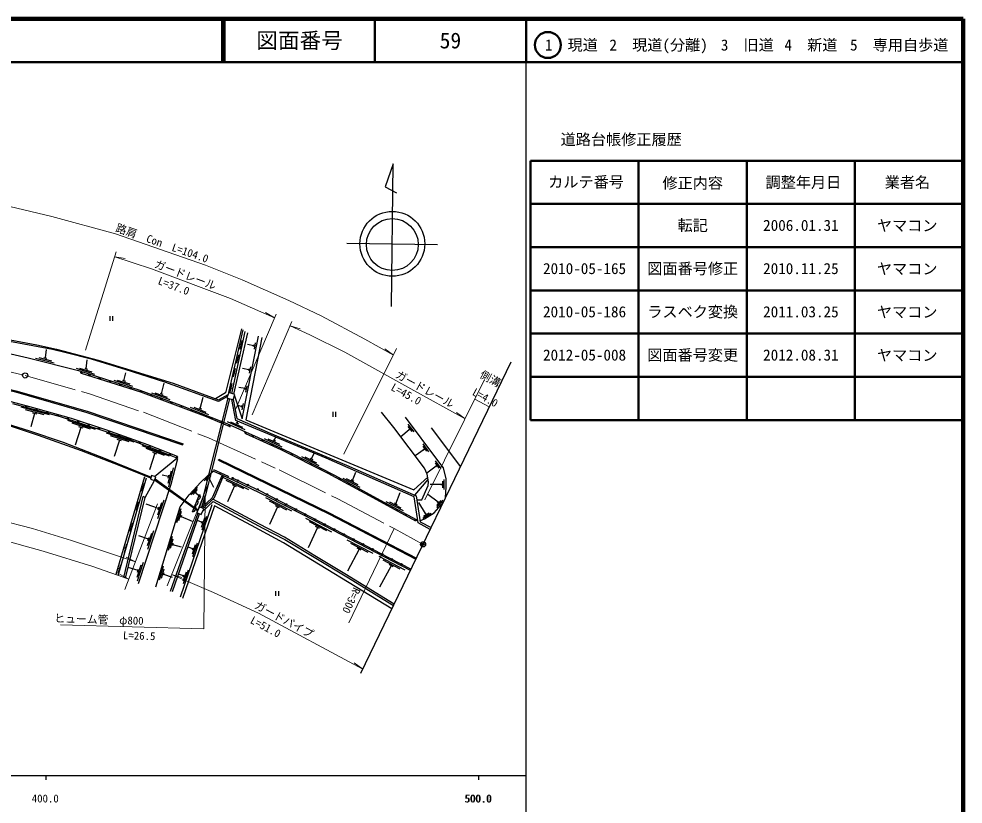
# Model space of a CAD drawing. Units: millimetres at full size, sheet at 1:1000; details may follow other scales. Extents: x 40000 to 680000, y 20000 to 380000.
# Drawn here: x 461748 to 680000, y 198357 to 380000 of the extents above; entities that cross this region are included whole.
import ezdxf
from ezdxf.enums import TextEntityAlignment as Align

# ---------------------------------------------------------------- set-up
doc = ezdxf.new("R2010")
doc.units = ezdxf.units.MM
doc.header["$LTSCALE"] = 1000
doc.header["$PDMODE"] = 32
doc.header["$PDSIZE"] = 500
doc.linetypes.add('CHAIN', pattern=[18.5, 12, -1.5, 3.5, -1.5])
for name, color, linetype, lineweight in [('M-BGD', 7, 'Continuous', 25), ('M-BMK', 2, 'CHAIN', 13), ('M-BMK-OTRS', 5, 'Continuous', 25), ('M-BMK-SRVR', 3, 'Continuous', 25), ('M-STR-HTXT', 7, 'Continuous', 13), ('M-TTL', 2, 'Continuous', 140), ('M-TTL-BAND', 7, 'Continuous', 25), ('M-TTL-FRAM', 2, 'Continuous', 50), ('M-TTL-LINE', 7, 'Continuous', 50)]:
    doc.layers.add(name, color=color, linetype=linetype, lineweight=lineweight)
doc.layers.add('M-OTRS', color=6, linetype='Continuous')
doc.layers.add('M-TTL-TXT', color=7, linetype='Continuous')
doc.styles.add('ＭＳ ゴシック', font='')
doc.styles.get('ＭＳ ゴシック').set_extended_font_data('MS Gothic')

msp = doc.modelspace()

# ---------------------------------------------------------------- linework, layer by layer
at = {"layer": 'M-BGD'}
for p, q in [((482753, 311269), (482753, 310151)), ((483420, 311269), (483420, 310151)), ((510276, 293589), (513622, 308078)), ((510981, 293332), (514023, 307694)), ((514567, 307374), (511384, 293186)), ((513254, 305573), (512804, 303624)), ((467885, 301570), (468162, 303500)), ((513029, 304599), (513351, 304524)), ((516035, 304390), (514564, 304683)), ((516000, 304218), (516069, 304562)), ((516182, 303596), (516475, 305067)), ((465557, 301546), (469916, 300431)), ((466358, 301651), (469264, 300907)), ((467546, 301657), (468224, 301483)), ((512494, 302281), (512044, 300333)), ((512269, 301307), (512651, 301219)), ((474962, 299180), (479250, 297815)), ((475768, 299238), (478626, 298328)), ((476955, 299175), (477622, 298963)), ((477288, 299069), (477551, 301124)), ((511762, 299113), (511312, 297164)), ((514932, 298854), (513461, 299147)), ((514898, 298682), (514966, 299025)), ((515080, 298059), (515373, 299530)), ((486021, 296289), (486476, 298121)), ((511537, 298139), (511977, 298037)), ((483695, 296400), (487983, 295035)), ((484500, 296459), (487359, 295549)), ((485687, 296396), (486354, 296183)), ((494722, 293289), (495291, 295745)), ((510955, 295619), (510505, 293671)), ((510730, 294645), (511234, 294529)), ((514059, 294471), (512588, 294764)), ((514025, 294300), (514093, 294643)), ((514207, 293677), (514500, 295148)), ((492403, 293502), (496627, 291950)), ((493210, 293525), (496026, 292491)), ((494393, 293410), (495050, 293169)), ((503666, 289886), (504356, 292530)), ((510276, 293589), (509832, 292367)), ((511686, 293076), (510276, 293589)), ((511242, 291855), (511686, 293076)), ((504394, 269614), (510084, 292275)), ((510430, 292150), (504805, 269480)), ((509832, 292367), (511242, 291855)), ((513241, 290362), (512328, 290544)), ((513207, 290190), (513275, 290534)), ((513389, 289568), (513682, 291039)), ((468793, 288377), (462281, 290153)), ((467628, 288384), (463287, 289568)), ((465379, 288686), (464532, 285620)), ((465885, 288548), (464872, 288824)), ((501353, 290155), (505539, 288501)), ((502161, 290158), (504951, 289056)), ((503341, 290015), (503992, 289758)), ((534291, 289097), (534291, 287979)), ((534958, 289097), (534958, 287979)), ((479465, 285010), (473052, 287119)), ((478302, 285077), (474027, 286482)), ((509887, 286832), (513991, 284986)), ((510694, 286798), (513430, 285568)), ((511866, 286600), (512504, 286313)), ((512185, 286457), (512394, 286920)), ((553142, 284489), (551699, 286215)), ((476071, 285494), (474732, 281422)), ((476570, 285330), (475572, 285658)), ((488376, 282081), (481964, 284189)), ((551960, 284967), (550032, 283354)), ((552671, 284584), (551709, 285734)), ((552072, 284832), (551848, 285101)), ((557066, 285412), (563809, 276379)), ((487214, 282147), (482939, 283552)), ((484982, 282565), (483747, 278807)), ((485481, 282401), (484484, 282729)), ((499593, 281459), (499687, 281736)), ((518474, 282937), (522537, 281004)), ((519280, 282886), (521989, 281597)), ((520447, 282662), (521079, 282362)), ((520763, 282512), (521119, 283260)), ((556535, 279833), (555231, 281667)), ((496536, 278857), (490232, 281270)), ((495379, 278979), (491176, 280587)), ((493170, 279503), (491962, 275650)), ((493660, 279315), (492680, 279691)), ((529351, 278257), (530012, 279545)), ((555394, 280402), (553344, 278946)), ((556073, 279965), (555204, 281187)), ((555495, 280260), (555293, 280545)), ((493061, 274147), (498240, 278398)), ((507863, 277887), (507979, 278126)), ((527076, 278752), (531079, 276696)), ((527880, 278676), (530548, 277305)), ((529040, 278417), (529663, 278098)), ((558918, 276106), (558039, 277322)), ((559381, 275978), (558063, 277801)), ((496266, 272580), (497012, 275486)), ((496370, 271779), (497490, 276138)), ((510167, 274169), (506811, 275666)), ((508239, 275029), (508101, 274720)), ((538888, 273250), (539608, 275158)), ((558236, 276538), (556016, 274933)), ((558338, 276396), (558133, 276680)), ((490799, 274031), (484192, 251436)), ((484718, 251253), (491246, 273829)), ((492425, 274361), (492138, 273508)), ((492138, 273508), (493086, 273189)), ((493373, 274042), (492425, 274361)), ((493086, 273189), (493373, 274042)), ((503019, 266167), (493124, 273303)), ((493229, 273616), (503137, 266425)), ((496348, 274108), (494896, 274481)), ((496261, 273769), (496436, 274447)), ((506181, 274730), (504551, 273179)), ((506116, 274254), (505030, 273220)), ((505906, 273640), (505653, 273399)), ((505780, 273520), (506706, 271704)), ((514888, 271054), (508805, 273979)), ((513744, 271271), (509689, 273221)), ((510167, 274169), (510029, 273860)), ((536624, 273796), (540579, 271649)), ((537427, 273702), (540063, 272271)), ((538580, 273417), (539196, 273083)), ((553245, 269833), (556339, 273473)), ((559746, 271536), (559746, 273036)), ((560046, 271161), (560046, 273411)), ((490476, 271670), (490140, 271775)), ((490179, 270715), (490773, 272625)), ((503009, 271583), (501479, 269933)), ((502974, 271104), (501954, 270004)), ((511586, 271976), (510005, 268297)), ((512059, 271748), (511113, 272203)), ((559446, 272286), (556849, 272255)), ((559446, 272111), (559446, 272461)), ((486040, 250794), (490484, 269479)), ((490914, 269315), (490484, 269479)), ((493899, 264441), (495309, 268715)), ((501902, 265977), (503512, 270013)), ((502803, 270478), (502565, 270222)), ((502684, 270350), (503783, 269330)), ((524818, 266089), (518819, 269183)), ((548849, 267858), (549908, 270433)), ((558633, 268192), (556249, 269999)), ((558344, 266950), (559826, 268643)), ((558365, 267430), (559353, 268559)), ((489213, 267301), (488862, 267406)), ((488927, 266343), (489499, 268259)), ((494034, 266766), (491164, 267713)), ((493849, 265248), (494789, 268096)), ((493925, 266434), (494144, 267098)), ((499163, 266692), (498185, 263461)), ((499129, 246271), (506436, 267643)), ((503473, 267157), (502848, 265794)), ((504472, 266699), (503473, 267157)), ((503847, 265336), (504472, 266699)), ((521544, 267103), (519678, 263052)), ((523681, 266338), (519682, 268401)), ((522010, 266862), (521077, 267344)), ((546583, 268396), (550545, 266263)), ((547386, 268305), (550027, 266883)), ((548540, 268024), (549157, 267692)), ((555770, 265594), (554155, 268091)), ((558518, 268060), (558749, 268323)), ((503132, 265663), (496749, 247540)), ((497244, 247525), (503522, 265484)), ((499287, 266066), (498635, 263913)), ((499324, 265154), (499172, 264651)), ((499248, 264903), (501795, 263833)), ((502848, 265794), (503847, 265336)), ((503977, 262424), (504705, 264553)), ((504079, 261794), (505171, 264988)), ((534068, 261305), (528077, 264416)), ((555143, 264484), (557042, 265691)), ((555298, 264938), (556564, 265743)), ((555623, 265500), (555918, 265688)), ((487809, 262461), (487451, 262579)), ((487496, 261511), (488123, 263410)), ((504057, 263585), (502987, 263951)), ((503972, 263337), (504142, 263834)), ((530796, 262328), (528585, 257675)), ((532931, 261557), (528937, 263631)), ((531262, 262086), (530330, 262570)), ((491697, 259683), (489443, 260426)), ((491512, 258164), (492452, 261013)), ((491562, 257358), (492972, 261631)), ((491588, 259350), (491807, 260015)), ((497208, 260237), (496230, 257007)), ((486427, 257536), (486010, 257651)), ((486160, 256572), (486694, 258500)), ((497332, 259612), (496680, 257458)), ((497369, 258699), (497217, 258197)), ((497293, 258448), (499280, 257847)), ((501952, 257430), (500840, 257810)), ((501868, 257181), (502037, 257678)), ((501872, 256268), (502600, 258397)), ((501974, 255639), (503066, 258832)), ((543644, 256333), (537653, 259443)), ((542507, 256585), (538513, 258659)), ((540838, 257114), (539906, 257597)), ((540372, 257355), (537736, 252278)), ((551046, 252489), (545055, 255600)), ((484724, 251808), (485309, 253721)), ((489097, 250845), (490037, 253694)), ((489147, 250039), (490557, 254312)), ((495127, 253365), (494149, 250135)), ((547774, 253512), (545087, 248513)), ((549909, 252741), (545915, 254815)), ((548240, 253270), (547308, 253754)), ((485017, 252764), (484616, 252887)), ((489282, 252364), (487015, 253112)), ((489173, 252031), (489392, 252696)), ((495251, 252740), (494599, 250587)), ((495288, 251828), (495136, 251325)), ((495212, 251576), (497162, 250824)), ((499809, 251160), (498653, 251555)), ((499724, 250912), (499894, 251408)), ((499729, 249998), (500457, 252127)), ((499831, 249369), (500923, 252563)), ((521090, 247636), (521090, 246518)), ((521757, 247636), (521757, 246518))]:
    msp.add_line(p, q, dxfattribs=at)
for points in [[(509937, 292654), (507879, 291496), (495501, 295979), (486319, 298898), (478771, 301176), (472350, 302828), (469524, 303510), (458313, 305586), (446564, 307676), (440961, 308512), (438332, 308611), (437617, 308784), (436567, 309542), (436002, 310637), (435860, 311360), (436081, 312246)], [(441196, 309779), (440399, 306728), (448785, 305024), (463906, 301616), (475504, 298649), (489708, 294128), (499089, 290682), (509827, 286440), (517044, 283194), (524439, 279675), (534663, 274425), (545230, 268690), (553601, 264184)], [(441070, 308980), (454728, 306697), (465913, 304563), (470442, 303629), (480105, 301085), (497382, 295709), (507857, 291858), (510108, 293127)], [(513225, 308320), (509481, 293475), (507169, 292111)], [(511587, 292803), (513330, 287489), (517140, 306620)], [(517913, 306271), (514170, 287273), (553039, 271032), (556250, 274002)], [(337668, 299866), (352067, 301618), (368029, 302893), (381971, 303368), (396506, 303221), (408498, 302530), (420691, 301477), (436487, 299172), (448858, 296871), (461063, 293986), (477511, 289236), (499687, 281736)], [(337703, 299576), (352096, 301327), (368045, 302601), (381975, 303077), (396497, 302929), (408477, 302239), (420657, 301187), (436439, 298884), (448798, 296585), (460989, 293704), (477423, 288958), (499593, 281459)], [(498386, 278749), (491544, 281485), (481821, 284950), (473906, 287560), (464298, 290296), (455232, 292621), (444839, 294902), (435872, 296626), (428728, 297810), (424758, 298329), (418432, 299090), (409579, 299831), (401861, 300267), (392513, 300470), (384623, 300456), (375915, 300311), (367470, 299933), (359664, 299512), (351189, 298625), (342075, 297405), (337062, 296736)], [(476151, 298044), (489868, 293697), (504626, 288206), (510531, 285745), (510531, 285551)], [(492215, 273738), (485155, 276608), (476220, 280072), (466308, 283656), (460500, 285552), (453501, 287649), (446806, 289297), (438841, 291093), (426475, 292932)], [(426537, 293286), (439490, 291293), (452476, 288273), (456048, 287276), (464238, 284708), (471980, 282064), (481664, 278319), (492307, 274012)], [(489377, 249399), (496946, 272339), (498478, 278302), (493857, 280178), (486614, 282951), (471405, 287951), (460323, 290974)], [(556841, 261915), (554018, 263404), (553126, 269474), (532807, 278377), (513757, 286337), (511925, 287121), (510938, 291965)], [(511289, 291985), (512105, 287534), (519813, 284185), (537461, 276785), (553568, 269690), (554483, 263640), (557032, 262310)], [(553714, 268726), (554856, 268762), (556362, 272038), (556436, 272893), (556141, 274652), (555518, 276054), (548410, 285511), (545571, 289005)], [(560344, 269185), (560513, 271761), (560544, 273593), (559876, 276123), (558572, 277864), (551080, 287836)], [(514097, 284122), (522303, 280357), (533192, 274914), (543544, 269284), (553459, 263920)], [(507863, 277887), (533373, 265493), (553503, 254987)], [(507979, 278126), (533493, 265730), (553618, 255226)], [(493413, 248611), (499024, 267138), (501099, 269911), (503840, 272864), (505322, 274275), (506673, 275357)], [(552252, 252390), (530270, 263804), (519589, 269313), (511464, 273220), (506673, 275357)], [(486425, 250660), (490914, 269315), (493086, 273189)], [(508700, 274453), (506424, 269205), (503972, 266928)], [(504381, 266741), (506989, 269322), (509068, 274288)], [(511175, 273772), (517085, 271094), (529127, 264788), (547310, 255336), (552398, 252694)], [(503972, 266928), (504805, 269480), (504394, 269614), (503473, 267157)], [(548513, 244630), (537064, 251623), (530164, 255761), (523117, 260072), (517402, 263092), (506544, 268881)], [(547976, 243515), (522933, 258835), (515510, 262846), (506961, 267356), (499586, 245915)], [(504134, 265961), (506642, 268351), (518172, 262188), (523184, 259593), (537578, 250922), (548348, 244288)], [(554446, 263889), (555528, 264352), (557701, 265734), (559880, 268222)]]:
    msp.add_lwpolyline(points, dxfattribs=at)
for centre in [(476196, 298187), (478045, 297601), (480428, 296846), (482812, 296091), (485195, 295335), (487578, 294580), (489960, 293823), (492303, 292951), (463487, 290350), (494646, 292079), (496989, 291207), (499333, 290335), (465897, 289685), (468301, 289000), (470706, 288316), (501676, 289464), (504019, 288592), (473110, 287631), (475494, 286879), (477868, 286096), (506336, 287655), (508644, 286694), (510473, 285931), (480242, 285313), (482609, 284510), (484964, 283671), (514159, 284259), (487319, 282832), (489674, 281992), (515767, 283521), (518039, 282478), (520311, 281436), (492022, 281133), (494343, 280204), (496664, 279276), (522580, 280386), (524816, 279268), (498330, 278609), (527052, 278150), (529289, 277033), (531525, 275915), (511175, 273772), (512359, 273235), (533752, 274780), (535949, 273586), (514636, 272204), (516913, 271172), (538145, 272391), (540341, 271197), (519133, 270022), (521347, 268862), (542537, 270003), (544735, 268811), (523562, 267702), (525777, 266542), (546934, 267621), (549132, 266431), (527992, 265382), (530208, 264226), (551331, 265242), (553530, 264052), (532426, 263073), (534644, 261920), (536863, 260767), (539081, 259613), (541299, 258460), (543517, 257307), (545735, 256154), (547954, 255001), (550172, 253849)]:
    msp.add_circle(centre, 150, dxfattribs=at)
for centre, radius, start, end in [((502398, 268236), 804, 276.16663, 40.32469), ((502910, 269525), 776, 277.40671, 39.08462), ((501802, 266863), 891, 276.38739, 40.10391)]:
    msp.add_arc(centre, radius, start, end, dxfattribs=at)
at = {"layer": 'M-BMK'}
msp.add_lwpolyline([(450917, 300425), (463215, 297510), (478070, 293228), (490533, 288995), (505541, 283081), (521886, 275669), (535456, 268977), (548524, 262087), (555171, 258448)], dxfattribs=at)
at = {"layer": 'M-BMK-OTRS'}
msp.add_line((540817, 228657), (575523, 300692), dxfattribs=at)
at = {"layer": 'M-BMK-SRVR'}
for p, q in [((548251, 346491), (546381, 341141)), ((547852, 313464), (548251, 346491)), ((546381, 341141), (549046, 339763)), ((537528, 328090), (558527, 327836))]:
    msp.add_line(p, q, dxfattribs=at)
for centre, radius in [((548070, 327962), 7500), ((548059, 327805), 6000), ((463215, 297510), 600), ((555171, 258448), 600)]:
    msp.add_circle(centre, radius, dxfattribs=at)
at = {"layer": 'M-OTRS'}
msp.add_point((555171, 258448), dxfattribs=at)
at = {"layer": 'M-STR-HTXT'}
for p, q in [((477113, 303338), (484239, 326092)), ((483889, 324977), (486305, 324540)), ((520865, 310820), (518775, 312107)), ((511932, 289808), (521246, 311716)), ((524846, 309968), (515668, 288396)), ((524443, 309021), (526795, 308315)), ((549059, 303721), (536848, 279330)), ((548303, 302211), (546350, 303698)), ((555614, 268713), (569275, 296400)), ((567133, 292059), (570480, 290223)), ((564874, 287482), (562915, 288961)), ((495988, 248847), (505593, 272577)), ((504805, 269480), (504439, 267053)), ((486274, 247979), (493803, 267790)), ((538003, 240312), (548524, 262087)), ((488702, 254368), (486507, 255467)), ((487192, 250394), (485008, 251514)), ((497044, 251456), (499410, 250803)), ((541257, 229569), (539279, 231022))]:
    msp.add_line(p, q, dxfattribs=at)
for points in [[(444777, 339497), (458005, 337011), (469338, 334293), (484098, 330264), (504898, 323053), (513375, 319619), (524119, 314830), (531596, 311286), (541723, 305902), (548303, 302211)], [(483889, 324977), (492402, 322170), (510657, 315281), (520865, 310820)], [(564874, 287482), (552334, 294448), (537082, 302876), (529013, 306919), (524443, 309021)], [(338114, 269137), (351466, 271025), (364654, 272194), (376918, 272770), (386286, 272849), (395821, 272725), (409915, 271890), (420757, 270824), (432468, 269175), (440847, 267704), (451212, 265494), (457003, 264135), (464894, 262093), (473885, 259354), (488702, 254368)], [(487192, 250394), (478851, 253289), (467398, 256868), (457022, 259706), (453057, 260689), (437986, 263938), (430247, 265165), (422030, 266357), (412279, 267434), (400799, 268241), (390497, 268614), (380559, 268614), (368956, 268183), (361703, 267727), (354616, 267135), (345837, 266139), (338314, 265022)], [(471350, 239845), (504496, 238876), (504805, 269480)], [(541257, 229569), (517165, 242545), (506694, 247275), (497044, 251456)]]:
    msp.add_lwpolyline(points, dxfattribs=at)
at = {"layer": 'M-TTL'}
for p, q in [((680000, 380000), (40000, 380000)), ((680000, 20000), (680000, 380000))]:
    msp.add_line(p, q, dxfattribs=at)
at = {"layer": 'M-TTL-BAND'}
for p, q in [((579000, 20000), (579000, 370000)), ((40000, 205000), (579000, 205000)), ((468000, 205000), (468000, 204000)), ((568000, 205000), (568000, 204000))]:
    msp.add_line(p, q, dxfattribs=at)
at = {"layer": 'M-TTL-FRAM'}
for p, q in [((580000, 347197), (580000, 287197)), ((580000, 347197), (680000, 347197)), ((580000, 287197), (680000, 287197))]:
    msp.add_line(p, q, dxfattribs=at)
at = {"layer": 'M-TTL-LINE'}
for p, q in [((508747, 380000), (508747, 370000)), ((509247, 380000), (509247, 370000)), ((543997, 380000), (543997, 370000)), ((579000, 380000), (579000, 370000)), ((40000, 370000), (680000, 370000)), ((605000, 347197), (605000, 287197)), ((630000, 347197), (630000, 287197)), ((655000, 347197), (655000, 287197)), ((580000, 337197), (680000, 337197)), ((580000, 327197), (680000, 327197)), ((580000, 317197), (680000, 317197)), ((580000, 307197), (680000, 307197)), ((580000, 297197), (680000, 297197))]:
    msp.add_line(p, q, dxfattribs=at)
msp.add_circle((584031, 373958), 3000, dxfattribs=at)

# ---------------------------------------------------------------- texts
at = {"layer": 'M-STR-HTXT', "style": 'ＭＳ ゴシック'}
for s, rotation, p in [('路肩\u3000Con  L=104.0', 340.879, (483763, 330381)), ('ガードレール', 339.322, (492697, 322059)), ('L=37.0', 339.322, (493541, 318183)), ('ガードレール', 331.074, (548337, 296656)), ('側溝', 331.26, (567839, 296686)), ('L=45.0', 331.074, (547301, 293740)), ('L=4.0', 331.26, (566112, 292618)), ('R=300', 244.213, (538630, 248912)), ('ガードパイプ', 331.692, (515754, 243305)), ('ヒューム管\u3000φ800', 358.324, (469902, 239888)), ('L=51.0', 331.692, (514795, 239852)), ('L=26.5', 358.324, (485780, 235954))]:
    msp.add_text(s, height=1833, rotation=rotation, dxfattribs=at).set_placement(p, align=Align.BOTTOM_LEFT)
at = {"layer": 'M-TTL-BAND', "style": 'ＭＳ ゴシック'}
for s, p in [('400.0', (467844, 198195)), ('500.0', (567844, 198195)), ('500.0', (568000, 198195))]:
    msp.add_text(s, height=1833, dxfattribs=at).set_placement(p, align=Align.BOTTOM_CENTER)
at = {"layer": 'M-TTL-TXT', "style": 'ＭＳ ゴシック'}
for s, height, p in [('図面番号', 3666, (526622, 375000)), ('59', 3666, (561497, 375000)), ('1\u3000現道', 2566, (589448, 373958)), ('2\u3000現道(分離)', 2566, (609619, 373958)), ('3\u3000旧道', 2566, (630121, 373958)), ('4\u3000新道', 2566, (644824, 373958)), ('5\u3000専用自歩道', 2566, (665228, 373958)), ('道路台帳修正履歴', 2566, (600968, 352113)), ('カルテ番号', 2566, (592839, 342277)), ('修正内容', 2566, (617509, 342023)), ('調整年月日', 2566, (643089, 342197)), ('業者名', 2566, (667134, 342197)), ('転記', 2566, (617500, 332245)), ('2006.01.31', 2566, (642500, 332245)), ('ヤマコン', 2566, (667077, 332189)), ('2010-05-165', 2566, (592500, 322245)), ('図面番号修正', 2566, (617500, 322245)), ('2010.11.25', 2566, (642500, 322245)), ('ヤマコン', 2566, (667077, 322189)), ('2010-05-186', 2566, (592500, 312245)), ('ラスベク変換', 2566, (617500, 312245)), ('2011.03.25', 2566, (642500, 312245)), ('ヤマコン', 2566, (667077, 312189)), ('2012-05-008', 2566, (592500, 302245)), ('図面番号変更', 2566, (617500, 302245)), ('2012.08.31', 2566, (642500, 302245)), ('ヤマコン', 2566, (667077, 302189))]:
    msp.add_text(s, height=height, dxfattribs=at).set_placement(p, align=Align.MIDDLE_CENTER)

doc.saveas('drawing.dxf')
